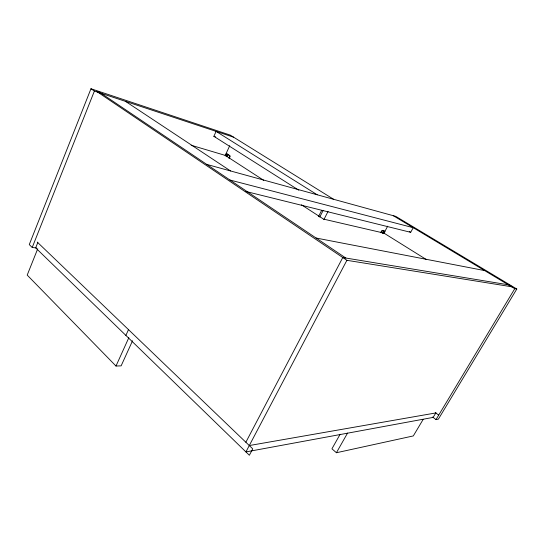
<?xml version="1.0" encoding="UTF-8"?>
<svg xmlns="http://www.w3.org/2000/svg" width="544" height="544" viewBox="0 0 544 544"><rect width="100%" height="100%" fill="white"/><g stroke="black" fill="none" stroke-linecap="round" stroke-linejoin="round"><path stroke-width="0.82" d="M333.622 199.294L230.282 135.123L90.964 88.747L29.267 244.596L32.218 247.472L36.434 247.955M32.218 247.472L94.391 91.066L90.964 88.747M37.788 242.583L35.68 247.867L249.363 455.253L252.749 448.854L37.244 242.06M37.747 248.724L27.2 275.101L115.988 366.037L121.128 365.86L132.552 340.762M298.812 190.21L213.88 136.32L216.104 131.39L317.213 194.786M125.882 335.41L128.493 329.623M115.988 366.037L128.826 337.695M225.121 155.727L229.724 145.69M225.332 155.625L225.937 154.312A0.877 0.639 -75.2 0 1 226.848 153.877L229.425 155.543A0.884 0.646 -75.2 0 1 229.616 156.692L228.922 158.209M229.296 158.324L229.996 156.801A0.884 0.646 -75.2 0 0 229.806 155.652L227.229 153.993A0.877 0.639 -75.2 0 0 226.426 154.231M318.526 216.56L321.586 210.514M319.736 217.124L323.184 210.331M323.857 219.667L328.073 211.378M245.861 442.252L342.774 257.53L509.089 284.934L512.319 286.872L346.895 260.311L96.451 91.29L99.824 92.412L345.8 258.033M346.895 260.311L245.929 451.921L433.14 417.398L435.819 412.937M380.671 232.621L381.446 231.159A0.87 0.415 -57.2 0 1 382.276 230.5L384.248 230.969A0.864 0.415 -57.2 0 1 384.356 231.622M381.099 232.88L381.874 231.424A0.87 0.415 -57.2 0 1 382.711 230.765L384.676 231.234A0.87 0.415 -57.2 0 1 384.696 232.091L384.023 233.342M383.67 233.668L387.682 226.182M245.779 191.44L410.693 232.329L413.229 227.684L229.935 180.016M340.129 434.275L331.935 448.8L336.41 452.737L413.311 435.928L423.103 419.506M336.41 452.737L347.555 433.072M436.009 419.594L514.774 288.701L516.8 289.02L438.376 419.145L436.009 419.594L432.643 417.017M383.092 232.03L382.82 232.757L383.302 232.077M227.12 156.332L226.726 155.965L227.161 155.496M249.295 445.543L435.907 412.923M316.091 238.027L484.616 270.579M206.761 164.41L395.767 216.383L516.8 289.02M191.182 145.262L225.27 155.407L263.724 180.329M213.88 136.32L215.478 136.836M94.391 91.066L233.621 137.19M393.298 215.703L514.774 288.701M409.272 231.465L410.693 232.329M426.455 259.617L383.962 233.124L323.537 219.11L301.464 204.796M125.501 101.374L230.547 170.952M435.316 412.556L438.695 415.126M226.243 156.461A0.877 0.639 -75.2 0 1 226.542 155.081A0.877 0.639 -75.2 0 1 227.426 155.659A0.877 0.639 -75.2 0 1 226.617 156.706M382.867 233.165A0.87 0.415 -57.2 0 1 383.486 232.002A0.87 0.415 -57.2 0 1 384.016 232.349A0.87 0.415 -57.2 0 1 383.214 233.39M382.758 233.097A0.87 0.415 -57.2 0 1 383.343 231.962A0.87 0.415 -57.2 0 1 383.921 232.206A0.87 0.415 -57.2 0 1 383.2 233.281M383.058 232.723L383.588 232.227L383.058 232.723M226.454 155.768C226.794 157.318 227.467 154.523 226.454 155.768"/></g></svg>
